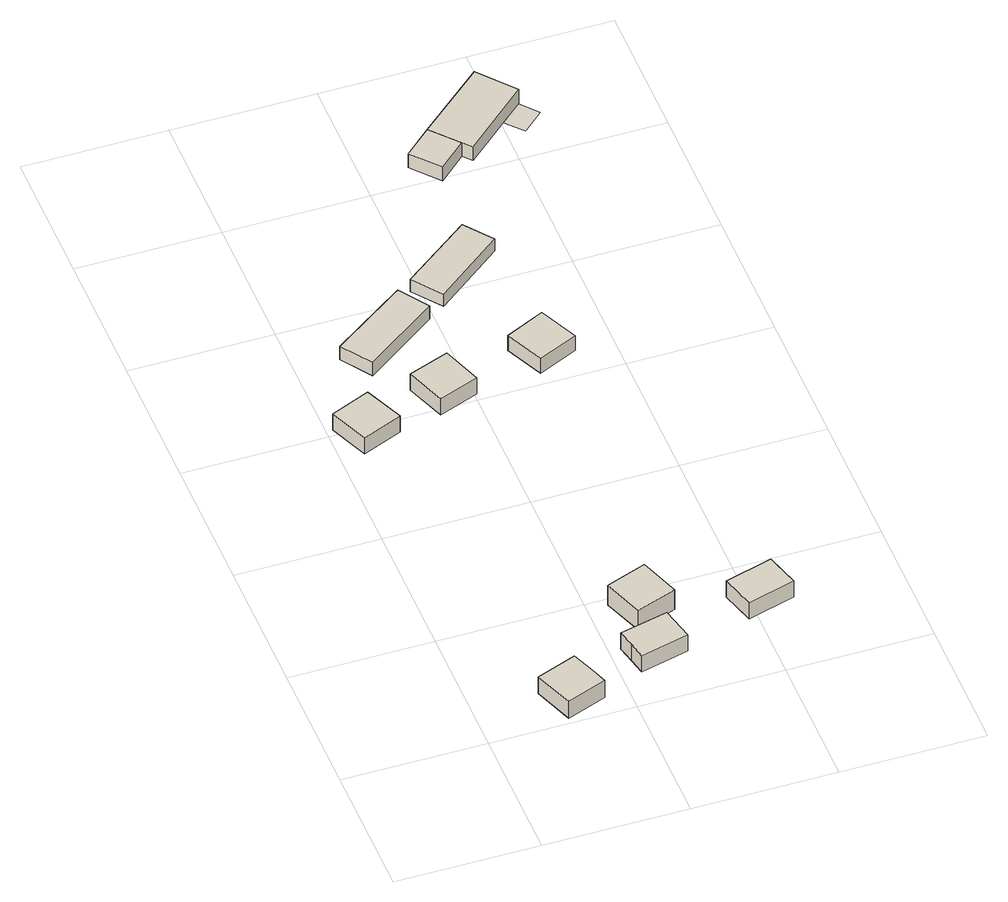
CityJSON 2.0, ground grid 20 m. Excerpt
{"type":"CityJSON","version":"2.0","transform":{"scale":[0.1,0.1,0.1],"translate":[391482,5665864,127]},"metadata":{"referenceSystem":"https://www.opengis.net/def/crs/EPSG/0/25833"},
"CityObjects":{
"building1":{"type":"Building","attributes":{"Gemeindeschluessel":"14627140","BezugspunktDach":"2200","function":"31001_9998","measuredHeight":3.26,"storeysAboveGround":1},"geometry":[{"type":"Solid","lod":"1","boundaries":[[[[0,1,2,3,4]],[[5,6,7,8,9]],[[5,9,4,3]],[[6,5,3,2]],[[7,6,2,1]],[[8,7,1,0]],[[9,8,0,4]]]]}]},
"building2":{"type":"Building","attributes":{"Gemeindeschluessel":"14627140","BezugspunktDach":"2200","function":"31001_9998","measuredHeight":2.87,"storeysAboveGround":1},"geometry":[{"type":"Solid","lod":"1","boundaries":[[[[10,11,12,13]],[[14,15,16,17]],[[14,17,13,12]],[[15,14,12,11]],[[16,15,11,10]],[[17,16,10,13]]]]}]},
"building3":{"type":"Building","attributes":{"Gemeindeschluessel":"14627140","BezugspunktDach":"2200","function":"31001_9998","measuredHeight":3.17,"storeysAboveGround":1},"geometry":[{"type":"Solid","lod":"1","boundaries":[[[[18,19,20,21,22]],[[23,24,25,26,27]],[[23,27,22,21]],[[24,23,21,20]],[[25,24,20,19]],[[26,25,19,18]],[[27,26,18,22]]]]}]},
"building4":{"type":"Building","attributes":{"Gemeindeschluessel":"14627140","BezugspunktDach":"2200","function":"31001_9998","measuredHeight":3.47,"storeysAboveGround":1},"geometry":[{"type":"Solid","lod":"1","boundaries":[[[[28,29,30,31,32]],[[33,34,35,36,37]],[[33,37,32,31]],[[34,33,31,30]],[[35,34,30,29]],[[36,35,29,28]],[[37,36,28,32]]]]}]},
"building5":{"type":"Building","attributes":{"Gemeindeschluessel":"14627140","BezugspunktDach":"2200","function":"31001_2463","measuredHeight":2.3,"storeysAboveGround":1},"geometry":[{"type":"Solid","lod":"1","boundaries":[[[[38,39,40,41]],[[42,43,44,45]],[[42,45,41,40]],[[43,42,40,39]],[[44,43,39,38]],[[45,44,38,41]]]]}]},
"building6":{"type":"Building","attributes":{"Gemeindeschluessel":"14627140","BezugspunktDach":"2200","function":"31001_9998","measuredHeight":3.22,"storeysAboveGround":1},"geometry":[{"type":"Solid","lod":"1","boundaries":[[[[46,47,48,49,50]],[[51,52,53,54,55]],[[51,55,50,49]],[[52,51,49,48]],[[53,52,48,47]],[[54,53,47,46]],[[55,54,46,50]]]]}]},
"building7":{"type":"Building","attributes":{"Gemeindeschluessel":"14627140","BezugspunktDach":"2200","function":"31001_9998","measuredHeight":2.88,"storeysAboveGround":1},"geometry":[{"type":"Solid","lod":"1","boundaries":[[[[56,57,58,59]],[[60,61,62,63]],[[60,63,59,58]],[[61,60,58,57]],[[62,61,57,56]],[[63,62,56,59]]]]}]},
"building8":{"type":"Building","attributes":{"Gemeindeschluessel":"14627140","BezugspunktDach":"2200","function":"31001_2463","measuredHeight":2.12,"storeysAboveGround":1},"geometry":[{"type":"Solid","lod":"1","boundaries":[[[[64,65,66,67]],[[68,69,70,71]],[[68,71,67,66]],[[69,68,66,65]],[[70,69,65,64]],[[71,70,64,67]]]]}]},
"building9":{"type":"Building","attributes":{"Gemeindeschluessel":"14627140","BezugspunktDach":"2200","function":"31001_9998","measuredHeight":2.59,"storeysAboveGround":1},"geometry":[{"type":"Solid","lod":"1","boundaries":[[[[72,73,74,75]],[[76,77,78,79]],[[76,79,75,74]],[[77,76,74,73]],[[78,77,73,72]],[[79,78,72,75]]]]}]},
"building10":{"type":"Building","attributes":{"Gemeindeschluessel":"14627140","function":"31001_9998"},"children":["building10-1","building10-2"]},
"building10-1":{"type":"BuildingPart","attributes":{"BezugspunktDach":"2200","measuredHeight":2.39,"storeysAboveGround":1},"parents":["building10"],"geometry":[{"type":"Solid","lod":"1","boundaries":[[[[80,81,82,83]],[[84,85,86,87]],[[84,87,83,82]],[[85,84,82,81]],[[86,85,81,80]],[[87,86,80,83]]]]}]},
"building10-2":{"type":"BuildingPart","attributes":{"BezugspunktDach":"2200","measuredHeight":2.36,"storeysAboveGround":1},"parents":["building10"],"geometry":[{"type":"Solid","lod":"1","boundaries":[[[[88,89,83,90]],[[87,91,92,93]],[[87,93,90,83]],[[91,87,83,89]],[[92,91,89,88]],[[93,92,88,90]]]]}]},
"building11":{"type":"Building","attributes":{"Gemeindeschluessel":"14627140","BezugspunktDach":"2200","function":"31001_9998","measuredHeight":0.028,"storeysAboveGround":1},"geometry":[{"type":"MultiSurface","lod":"1","boundaries":[[[94,95,96,97]]]}]}
},
"vertices":[
[111,8,35],[167,29,35],[159,52,35],[146,85,35],[90,64,35],[146,85,6],[159,52,6],[167,29,6],[111,8,6],[90,64,6],
[31,552,36],[87,575,36],[63,630,36],[8,607,36],[63,630,8],[87,575,8],[31,552,8],[8,607,8],
[222,82,33],[227,58,33],[295,75,33],[284,123,33],[216,107,33],[284,123,5],[295,75,5],[227,58,5],[222,82,5],[216,107,5],
[249,133,39],[305,153,39],[285,210,39],[236,192,39],[228,189,39],[236,192,5],[285,210,5],[305,153,5],[249,133,5],[228,189,5],
[90,686,29],[193,760,29],[165,801,29],[61,728,29],[165,801,6],[193,760,6],[90,686,6],[61,728,6],
[146,587,36],[202,608,36],[192,636,36],[182,664,36],[125,643,36],[182,664,8],[192,636,8],[202,608,8],[146,587,8],[125,643,8],
[388,104,33],[455,123,33],[441,171,33],[374,152,33],[441,171,5],[455,123,5],[388,104,5],[374,152,5],
[218,776,27],[313,850,27],[283,889,27],[187,816,27],[283,889,6],[313,850,6],[218,776,6],[187,816,6],
[292,618,32],[347,643,32],[322,698,32],[267,672,32],[322,698,6],[347,643,6],[292,618,6],[267,672,6],
[343,1014,32],[433,1094,32],[391,1144,32],[299,1064,32],[391,1144,8],[433,1094,8],[343,1014,8],[299,1064,8],
[294,992,32],[332,1026,32],[261,1030,32],[332,1026,8],[294,992,8],[261,1030,8],
[424,1044,7],[453,1070,7],[433,1094,7],[403,1067,7]
]}
